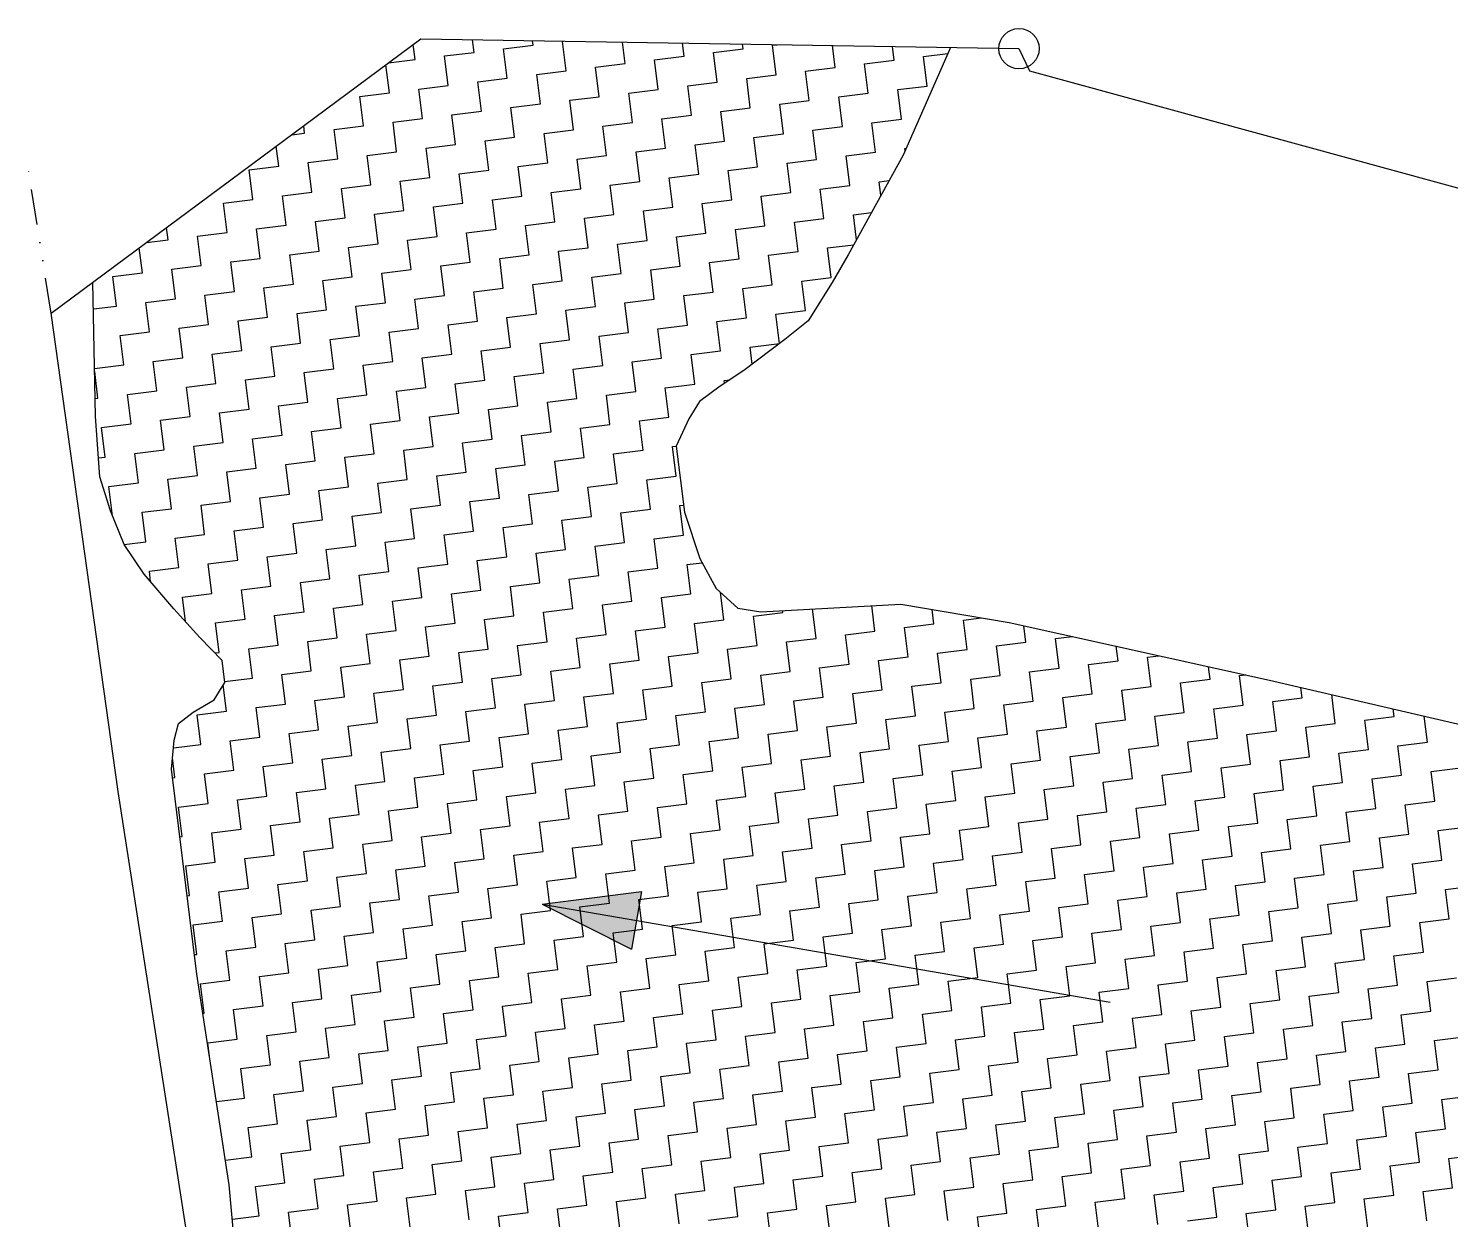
# Model space of a CAD drawing. Header units: metres. Extents: x 286056 to 292206, y 2024114 to 2027347.
# Drawn here: x 291023.5 to 291487.5, y 2026672 to 2027060.7 of the extents above; entities that cross this region are included whole.
import ezdxf

# ---------------------------------------------------------------- set-up
doc = ezdxf.new("R2010")
doc.units = ezdxf.units.M
doc.header["$LTSCALE"] = 0.3
doc.header["$MEASUREMENT"] = 0
doc.linetypes.add('DIVIDE', pattern=[1.25, 0.5, -0.25, 0, -0.25, 0, -0.25])
for name, color, linetype in [('POLY_HATCH', 12, 'Continuous'), ('V_BOUND_LINE', 7, 'Continuous'), ('V_DIVIDE_LINE', 7, 'DIVIDE')]:
    doc.layers.add(name, color=color, linetype=linetype)

# ---------------------------------------------------------------- blocks, each defined once
blk = doc.blocks.new('13')
h = blk.add_hatch(color=256)
h.paths.add_polyline_path([(659.79, 411.643), (660.147, 412.822), (655.936, 412.808)])
h.paths.add_polyline_path([(655.936, 412.808), (659.434, 410.464), (659.79, 411.643)])
for points in [[(655.936, 412.808), (660.147, 412.822)], [(655.936, 412.808), (679.157, 405.785)], [(655.936, 412.808), (659.434, 410.464)], [(660.147, 412.822), (659.434, 410.464)]]:
    blk.add_lwpolyline(points)
blk.add_circle((680.279, 446.086), 0.851)
at = {"layer": 'POLY_HATCH', "linetype": 'Continuous'}
for p, q in [((655, 448.75), (655, 449.386)), ((657.5, 448.75), (657.5, 449.282)), ((660, 448.75), (660, 448.931)), ((653.75, 447.5), (653.75, 448.679)), ((653.875, 448.75), (655, 448.75)), ((656.25, 448.75), (657.5, 448.75)), ((656.25, 447.5), (656.25, 448.75)), ((658.75, 448.75), (660, 448.75)), ((658.75, 447.5), (658.75, 448.75)), ((661.25, 448.75), (661.29, 448.75)), ((661.25, 447.5), (661.25, 448.75)), ((663.75, 447.5), (663.75, 448.405)), ((666.25, 447.5), (666.25, 448.054)), ((652.5, 447.5), (653.75, 447.5)), ((652.5, 446.25), (652.5, 447.5)), ((655, 447.5), (656.25, 447.5)), ((655, 446.25), (655, 447.5)), ((657.5, 447.5), (658.75, 447.5)), ((657.5, 446.25), (657.5, 447.5)), ((660, 447.5), (661.25, 447.5)), ((660, 446.25), (660, 447.5)), ((662.5, 447.5), (663.75, 447.5)), ((662.5, 446.25), (662.5, 447.5)), ((665, 447.5), (666.25, 447.5)), ((665, 446.25), (665, 447.5)), ((667.5, 447.5), (668.75, 447.5)), ((667.5, 446.25), (667.5, 447.5)), ((668.75, 447.5), (668.75, 447.703)), ((670, 447.5), (670.201, 447.5)), ((670, 446.25), (670, 447.5)), ((672.5, 446.25), (672.5, 447.177)), ((650, 446.25), (650, 446.558)), ((675, 446.25), (675, 446.827)), ((649.456, 446.25), (650, 446.25)), ((651.25, 446.25), (652.5, 446.25)), ((651.25, 445), (651.25, 446.25)), ((653.75, 446.25), (655, 446.25)), ((653.75, 445), (653.75, 446.25)), ((656.25, 446.25), (657.5, 446.25)), ((656.25, 445), (656.25, 446.25)), ((658.75, 446.25), (660, 446.25)), ((658.75, 445), (658.75, 446.25)), ((661.25, 446.25), (662.5, 446.25)), ((661.25, 445), (661.25, 446.25)), ((663.75, 446.25), (665, 446.25)), ((663.75, 445), (663.75, 446.25)), ((666.25, 446.25), (667.5, 446.25)), ((666.25, 445), (666.25, 446.25)), ((668.75, 446.25), (670, 446.25)), ((668.75, 445), (668.75, 446.25)), ((671.25, 446.25), (672.5, 446.25)), ((671.25, 445), (671.25, 446.25)), ((673.75, 446.25), (675, 446.25)), ((673.75, 445), (673.75, 446.25)), ((676.25, 446.25), (677.284, 446.25)), ((676.25, 445), (676.25, 446.25)), ((648.75, 445), (648.75, 445.85)), ((647.5, 445), (648.75, 445)), ((647.5, 443.75), (647.5, 445)), ((650, 445), (651.25, 445)), ((650, 443.75), (650, 445)), ((652.5, 445), (653.75, 445)), ((652.5, 443.75), (652.5, 445)), ((655, 445), (656.25, 445)), ((655, 443.75), (655, 445)), ((657.5, 445), (658.75, 445)), ((657.5, 443.75), (657.5, 445)), ((660, 445), (661.25, 445)), ((660, 443.75), (660, 445)), ((662.5, 445), (663.75, 445)), ((662.5, 443.75), (662.5, 445)), ((665, 445), (666.25, 445)), ((665, 443.75), (665, 445)), ((667.5, 445), (668.75, 445)), ((667.5, 443.75), (667.5, 445)), ((670, 445), (671.25, 445)), ((670, 443.75), (670, 445)), ((672.5, 445), (673.75, 445)), ((672.5, 443.75), (672.5, 445)), ((675, 445), (676.25, 445)), ((675, 443.75), (675, 445)), ((646.25, 443.75), (647.5, 443.75)), ((646.25, 442.5), (646.25, 443.75)), ((648.75, 443.75), (650, 443.75)), ((648.75, 442.5), (648.75, 443.75)), ((651.25, 443.75), (652.5, 443.75)), ((651.25, 442.5), (651.25, 443.75)), ((653.75, 443.75), (655, 443.75)), ((653.75, 442.5), (653.75, 443.75)), ((656.25, 443.75), (657.5, 443.75)), ((656.25, 442.5), (656.25, 443.75)), ((658.75, 443.75), (660, 443.75)), ((658.75, 442.5), (658.75, 443.75)), ((661.25, 443.75), (662.5, 443.75)), ((661.25, 442.5), (661.25, 443.75)), ((663.75, 443.75), (665, 443.75)), ((663.75, 442.5), (663.75, 443.75)), ((666.25, 443.75), (667.5, 443.75)), ((666.25, 442.5), (666.25, 443.75)), ((668.75, 443.75), (670, 443.75)), ((668.75, 442.5), (668.75, 443.75)), ((671.25, 443.75), (672.5, 443.75)), ((671.25, 442.5), (671.25, 443.75)), ((673.75, 443.75), (675, 443.75)), ((673.75, 442.5), (673.75, 443.75)), ((643.75, 442.5), (643.75, 443.022)), ((642.828, 442.5), (643.75, 442.5)), ((645, 442.5), (646.25, 442.5)), ((645, 441.25), (645, 442.5)), ((647.5, 442.5), (648.75, 442.5)), ((647.5, 441.25), (647.5, 442.5)), ((650, 442.5), (651.25, 442.5)), ((650, 441.25), (650, 442.5)), ((652.5, 442.5), (653.75, 442.5)), ((652.5, 441.25), (652.5, 442.5)), ((655, 442.5), (656.25, 442.5)), ((655, 441.25), (655, 442.5)), ((657.5, 442.5), (658.75, 442.5)), ((657.5, 441.25), (657.5, 442.5)), ((660, 442.5), (661.25, 442.5)), ((660, 441.25), (660, 442.5)), ((662.5, 442.5), (663.75, 442.5)), ((662.5, 441.25), (662.5, 442.5)), ((665, 442.5), (666.25, 442.5)), ((665, 441.25), (665, 442.5)), ((667.5, 442.5), (668.75, 442.5)), ((667.5, 441.25), (667.5, 442.5)), ((670, 442.5), (671.25, 442.5)), ((670, 441.25), (670, 442.5)), ((672.5, 442.5), (673.75, 442.5)), ((672.5, 441.25), (672.5, 442.5)), ((675, 442.5), (675.045, 442.5)), ((675, 442.425), (675, 442.5)), ((642.5, 441.25), (642.5, 442.314)), ((641.25, 441.25), (642.5, 441.25)), ((641.25, 440), (641.25, 441.25)), ((643.75, 441.25), (645, 441.25)), ((643.75, 440), (643.75, 441.25)), ((646.25, 441.25), (647.5, 441.25)), ((646.25, 440), (646.25, 441.25)), ((648.75, 441.25), (650, 441.25)), ((648.75, 440), (648.75, 441.25)), ((651.25, 441.25), (652.5, 441.25)), ((651.25, 440), (651.25, 441.25)), ((653.75, 441.25), (655, 441.25)), ((653.75, 440), (653.75, 441.25)), ((656.25, 441.25), (657.5, 441.25)), ((656.25, 440), (656.25, 441.25)), ((658.75, 441.25), (660, 441.25)), ((658.75, 440), (658.75, 441.25)), ((661.25, 441.25), (662.5, 441.25)), ((661.25, 440), (661.25, 441.25)), ((663.75, 441.25), (665, 441.25)), ((663.75, 440), (663.75, 441.25)), ((666.25, 441.25), (667.5, 441.25)), ((666.25, 440), (666.25, 441.25)), ((668.75, 441.25), (670, 441.25)), ((668.75, 440), (668.75, 441.25)), ((671.25, 441.25), (672.5, 441.25)), ((671.25, 440), (671.25, 441.25)), ((673.75, 441.25), (674.173, 441.25)), ((673.75, 440.666), (673.75, 441.25)), ((640.267, 440), (641.25, 440)), ((642.5, 440), (643.75, 440)), ((642.5, 438.75), (642.5, 440)), ((645, 440), (646.25, 440)), ((645, 438.75), (645, 440)), ((647.5, 440), (648.75, 440)), ((647.5, 438.75), (647.5, 440)), ((650, 440), (651.25, 440)), ((650, 438.75), (650, 440)), ((652.5, 440), (653.75, 440)), ((652.5, 438.75), (652.5, 440)), ((655, 440), (656.25, 440)), ((655, 438.75), (655, 440)), ((657.5, 440), (658.75, 440)), ((657.5, 438.75), (657.5, 440)), ((660, 440), (661.25, 440)), ((660, 438.75), (660, 440)), ((662.5, 440), (663.75, 440)), ((662.5, 438.75), (662.5, 440)), ((665, 440), (666.25, 440)), ((665, 438.75), (665, 440)), ((667.5, 440), (668.75, 440)), ((667.5, 438.75), (667.5, 440)), ((670, 440), (671.25, 440)), ((670, 438.75), (670, 440)), ((672.5, 440), (673.267, 440)), ((672.5, 438.941), (672.5, 440)), ((641.25, 438.75), (642.5, 438.75)), ((641.25, 437.5), (641.25, 438.75)), ((643.75, 438.75), (645, 438.75)), ((643.75, 437.5), (643.75, 438.75)), ((646.25, 438.75), (647.5, 438.75)), ((646.25, 437.5), (646.25, 438.75)), ((648.75, 438.75), (650, 438.75)), ((648.75, 437.5), (648.75, 438.75)), ((651.25, 438.75), (652.5, 438.75)), ((651.25, 437.5), (651.25, 438.75)), ((653.75, 438.75), (655, 438.75)), ((653.75, 437.5), (653.75, 438.75)), ((656.25, 438.75), (657.5, 438.75)), ((656.25, 437.5), (656.25, 438.75)), ((658.75, 438.75), (660, 438.75)), ((658.75, 437.5), (658.75, 438.75)), ((661.25, 438.75), (662.5, 438.75)), ((661.25, 437.5), (661.25, 438.75)), ((663.75, 438.75), (665, 438.75)), ((663.75, 437.5), (663.75, 438.75)), ((666.25, 438.75), (667.5, 438.75)), ((666.25, 437.5), (666.25, 438.75)), ((668.75, 438.75), (670, 438.75)), ((668.75, 437.5), (668.75, 438.75)), ((671.25, 438.75), (672.362, 438.75)), ((671.25, 437.5), (671.25, 438.75)), ((640, 436.25), (640, 437.381)), ((640.012, 437.5), (641.25, 437.5)), ((642.5, 437.5), (643.75, 437.5)), ((642.5, 436.25), (642.5, 437.5)), ((645, 437.5), (646.25, 437.5)), ((645, 436.25), (645, 437.5)), ((647.5, 437.5), (648.75, 437.5)), ((647.5, 436.25), (647.5, 437.5)), ((650, 437.5), (651.25, 437.5)), ((650, 436.25), (650, 437.5)), ((652.5, 437.5), (653.75, 437.5)), ((652.5, 436.25), (652.5, 437.5)), ((655, 437.5), (656.25, 437.5)), ((655, 436.25), (655, 437.5)), ((657.5, 437.5), (658.75, 437.5)), ((657.5, 436.25), (657.5, 437.5)), ((660, 437.5), (661.25, 437.5)), ((660, 436.25), (660, 437.5)), ((662.5, 437.5), (663.75, 437.5)), ((662.5, 436.25), (662.5, 437.5)), ((665, 437.5), (666.25, 437.5)), ((665, 436.25), (665, 437.5)), ((667.5, 437.5), (668.75, 437.5)), ((667.5, 436.25), (667.5, 437.5)), ((670, 437.5), (671.25, 437.5)), ((670, 436.25), (670, 437.5)), ((639.885, 436.25), (640, 436.25)), ((641.25, 436.25), (642.5, 436.25)), ((641.25, 435), (641.25, 436.25)), ((643.75, 436.25), (645, 436.25)), ((643.75, 435), (643.75, 436.25)), ((646.25, 436.25), (647.5, 436.25)), ((646.25, 435), (646.25, 436.25)), ((648.75, 436.25), (650, 436.25)), ((648.75, 435), (648.75, 436.25)), ((651.25, 436.25), (652.5, 436.25)), ((651.25, 435), (651.25, 436.25)), ((653.75, 436.25), (655, 436.25)), ((653.75, 435), (653.75, 436.25)), ((656.25, 436.25), (657.5, 436.25)), ((656.25, 435), (656.25, 436.25)), ((658.75, 436.25), (660, 436.25)), ((658.75, 435), (658.75, 436.25)), ((661.25, 436.25), (662.5, 436.25)), ((661.25, 435), (661.25, 436.25)), ((663.75, 436.25), (665, 436.25)), ((663.75, 435), (663.75, 436.25)), ((666.25, 436.25), (667.5, 436.25)), ((666.25, 435), (666.25, 436.25)), ((668.75, 436.25), (670, 436.25)), ((668.75, 435), (668.75, 436.25)), ((640, 435), (641.25, 435)), ((640, 433.75), (640, 435)), ((642.5, 435), (643.75, 435)), ((642.5, 433.75), (642.5, 435)), ((645, 435), (646.25, 435)), ((645, 433.75), (645, 435)), ((647.5, 435), (648.75, 435)), ((647.5, 433.75), (647.5, 435)), ((650, 435), (651.25, 435)), ((650, 433.75), (650, 435)), ((652.5, 435), (653.75, 435)), ((652.5, 433.75), (652.5, 435)), ((655, 435), (656.25, 435)), ((655, 433.75), (655, 435)), ((657.5, 435), (658.75, 435)), ((657.5, 433.75), (657.5, 435)), ((660, 435), (661.25, 435)), ((660, 433.75), (660, 435)), ((662.5, 435), (663.75, 435)), ((662.5, 433.75), (662.5, 435)), ((665, 435), (666.25, 435)), ((665, 433.75), (665, 435)), ((667.5, 435), (668.75, 435)), ((667.5, 434.286), (667.5, 435)), ((639.715, 433.75), (640, 433.75)), ((641.25, 433.75), (642.5, 433.75)), ((641.25, 432.5), (641.25, 433.75)), ((643.75, 433.75), (645, 433.75)), ((643.75, 432.5), (643.75, 433.75)), ((646.25, 433.75), (647.5, 433.75)), ((646.25, 432.5), (646.25, 433.75)), ((648.75, 433.75), (650, 433.75)), ((648.75, 432.5), (648.75, 433.75)), ((651.25, 433.75), (652.5, 433.75)), ((651.25, 432.5), (651.25, 433.75)), ((653.75, 433.75), (655, 433.75)), ((653.75, 432.5), (653.75, 433.75)), ((656.25, 433.75), (657.5, 433.75)), ((656.25, 432.5), (656.25, 433.75)), ((658.75, 433.75), (660, 433.75)), ((658.75, 432.5), (658.75, 433.75)), ((661.25, 433.75), (662.5, 433.75)), ((661.25, 432.5), (661.25, 433.75)), ((663.75, 433.75), (665, 433.75)), ((663.75, 432.5), (663.75, 433.75)), ((666.25, 433.75), (666.481, 433.75)), ((666.25, 433.634), (666.25, 433.75)), ((640, 432.5), (641.25, 432.5)), ((640, 431.257), (640, 432.5)), ((642.5, 432.5), (643.75, 432.5)), ((642.5, 431.25), (642.5, 432.5)), ((645, 432.5), (646.25, 432.5)), ((645, 431.25), (645, 432.5)), ((647.5, 432.5), (648.75, 432.5)), ((647.5, 431.25), (647.5, 432.5)), ((650, 432.5), (651.25, 432.5)), ((650, 431.25), (650, 432.5)), ((652.5, 432.5), (653.75, 432.5)), ((652.5, 431.25), (652.5, 432.5)), ((655, 432.5), (656.25, 432.5)), ((655, 431.25), (655, 432.5)), ((657.5, 432.5), (658.75, 432.5)), ((657.5, 431.25), (657.5, 432.5)), ((660, 432.5), (661.25, 432.5)), ((660, 431.25), (660, 432.5)), ((662.5, 432.5), (663.75, 432.5)), ((662.5, 431.25), (662.5, 432.5)), ((641.25, 431.25), (642.5, 431.25)), ((641.25, 430), (641.25, 431.25)), ((643.75, 431.25), (645, 431.25)), ((643.75, 430), (643.75, 431.25)), ((646.25, 431.25), (647.5, 431.25)), ((646.25, 430), (646.25, 431.25)), ((648.75, 431.25), (650, 431.25)), ((648.75, 430), (648.75, 431.25)), ((651.25, 431.25), (652.5, 431.25)), ((651.25, 430), (651.25, 431.25)), ((653.75, 431.25), (655, 431.25)), ((653.75, 430), (653.75, 431.25)), ((656.25, 431.25), (657.5, 431.25)), ((656.25, 430), (656.25, 431.25)), ((658.75, 431.25), (660, 431.25)), ((658.75, 430), (658.75, 431.25)), ((661.25, 431.25), (662.5, 431.25)), ((661.25, 430), (661.25, 431.25)), ((663.75, 431.25), (663.905, 431.25)), ((663.75, 430), (663.75, 431.25)), ((640.343, 430), (641.25, 430)), ((642.5, 430), (643.75, 430)), ((642.5, 428.75), (642.5, 430)), ((645, 430), (646.25, 430)), ((645, 428.75), (645, 430)), ((647.5, 430), (648.75, 430)), ((647.5, 428.75), (647.5, 430)), ((650, 430), (651.25, 430)), ((650, 428.75), (650, 430)), ((652.5, 430), (653.75, 430)), ((652.5, 428.75), (652.5, 430)), ((655, 430), (656.25, 430)), ((655, 428.75), (655, 430)), ((657.5, 430), (658.75, 430)), ((657.5, 428.75), (657.5, 430)), ((660, 430), (661.25, 430)), ((660, 428.75), (660, 430)), ((662.5, 430), (663.75, 430)), ((662.5, 428.75), (662.5, 430)), ((641.25, 428.75), (642.5, 428.75)), ((641.25, 428.307), (641.25, 428.75)), ((643.75, 428.75), (645, 428.75)), ((643.75, 427.5), (643.75, 428.75)), ((646.25, 428.75), (647.5, 428.75)), ((646.25, 427.5), (646.25, 428.75)), ((648.75, 428.75), (650, 428.75)), ((648.75, 427.5), (648.75, 428.75)), ((651.25, 428.75), (652.5, 428.75)), ((651.25, 427.5), (651.25, 428.75)), ((653.75, 428.75), (655, 428.75)), ((653.75, 427.5), (653.75, 428.75)), ((656.25, 428.75), (657.5, 428.75)), ((656.25, 427.5), (656.25, 428.75)), ((658.75, 428.75), (660, 428.75)), ((658.75, 427.5), (658.75, 428.75)), ((661.25, 428.75), (662.5, 428.75)), ((661.25, 427.5), (661.25, 428.75)), ((663.75, 428.75), (663.905, 428.75)), ((663.75, 427.5), (663.75, 428.75)), ((642.5, 427.5), (643.75, 427.5)), ((642.5, 426.462), (642.5, 427.5)), ((645, 427.5), (646.25, 427.5)), ((645, 426.25), (645, 427.5)), ((647.5, 427.5), (648.75, 427.5)), ((647.5, 426.25), (647.5, 427.5)), ((650, 427.5), (651.25, 427.5)), ((650, 426.25), (650, 427.5)), ((652.5, 427.5), (653.75, 427.5)), ((652.5, 426.25), (652.5, 427.5)), ((655, 427.5), (656.25, 427.5)), ((655, 426.25), (655, 427.5)), ((657.5, 427.5), (658.75, 427.5)), ((657.5, 426.25), (657.5, 427.5)), ((660, 427.5), (661.25, 427.5)), ((660, 426.25), (660, 427.5)), ((662.5, 427.5), (663.75, 427.5)), ((662.5, 426.25), (662.5, 427.5)), ((643.75, 426.25), (645, 426.25)), ((643.75, 425), (643.75, 426.25)), ((646.25, 426.25), (647.5, 426.25)), ((646.25, 425), (646.25, 426.25)), ((648.75, 426.25), (650, 426.25)), ((648.75, 425), (648.75, 426.25)), ((651.25, 426.25), (652.5, 426.25)), ((651.25, 425), (651.25, 426.25)), ((653.75, 426.25), (655, 426.25)), ((653.75, 425), (653.75, 426.25)), ((656.25, 426.25), (657.5, 426.25)), ((656.25, 425), (656.25, 426.25)), ((658.75, 426.25), (660, 426.25)), ((658.75, 425), (658.75, 426.25)), ((661.25, 426.25), (662.5, 426.25)), ((661.25, 425), (661.25, 426.25)), ((663.75, 426.25), (664.382, 426.25)), ((663.75, 425), (663.75, 426.25)), ((643.56, 425), (643.75, 425)), ((645, 425), (646.25, 425)), ((645, 423.75), (645, 425)), ((647.5, 425), (648.75, 425)), ((647.5, 423.75), (647.5, 425)), ((650, 425), (651.25, 425)), ((650, 423.75), (650, 425)), ((652.5, 425), (653.75, 425)), ((652.5, 423.75), (652.5, 425)), ((655, 425), (656.25, 425)), ((655, 423.75), (655, 425)), ((657.5, 425), (658.75, 425)), ((657.5, 423.75), (657.5, 425)), ((660, 425), (661.25, 425)), ((660, 423.75), (660, 425)), ((662.5, 425), (663.75, 425)), ((662.5, 423.75), (662.5, 425)), ((665, 423.75), (665, 424.917)), ((667.5, 423.75), (667.5, 423.834)), ((643.75, 422.5), (643.75, 423.619)), ((643.824, 423.75), (645, 423.75)), ((646.25, 423.75), (647.5, 423.75)), ((646.25, 422.5), (646.25, 423.75)), ((648.75, 423.75), (650, 423.75)), ((648.75, 422.5), (648.75, 423.75)), ((651.25, 423.75), (652.5, 423.75)), ((651.25, 422.5), (651.25, 423.75)), ((653.75, 423.75), (655, 423.75)), ((653.75, 422.5), (653.75, 423.75)), ((656.25, 423.75), (657.5, 423.75)), ((656.25, 422.5), (656.25, 423.75)), ((658.75, 423.75), (660, 423.75)), ((658.75, 422.5), (658.75, 423.75)), ((661.25, 423.75), (662.5, 423.75)), ((661.25, 422.5), (661.25, 423.75)), ((663.75, 423.75), (665, 423.75)), ((663.75, 422.5), (663.75, 423.75)), ((666.25, 423.75), (667.5, 423.75)), ((666.25, 422.5), (666.25, 423.75)), ((668.75, 422.5), (668.75, 423.749)), ((671.25, 422.5), (671.25, 423.579)), ((673.75, 422.5), (673.75, 423.109)), ((642.5, 422.5), (643.75, 422.5)), ((642.5, 421.25), (642.5, 422.5)), ((645, 422.5), (646.25, 422.5)), ((645, 421.25), (645, 422.5)), ((647.5, 422.5), (648.75, 422.5)), ((647.5, 421.25), (647.5, 422.5)), ((650, 422.5), (651.25, 422.5)), ((650, 421.25), (650, 422.5)), ((652.5, 422.5), (653.75, 422.5)), ((652.5, 421.25), (652.5, 422.5)), ((655, 422.5), (656.25, 422.5)), ((655, 421.25), (655, 422.5)), ((657.5, 422.5), (658.75, 422.5)), ((657.5, 421.25), (657.5, 422.5)), ((660, 422.5), (661.25, 422.5)), ((660, 421.25), (660, 422.5)), ((662.5, 422.5), (663.75, 422.5)), ((662.5, 421.25), (662.5, 422.5)), ((665, 422.5), (666.25, 422.5)), ((665, 421.25), (665, 422.5)), ((667.5, 422.5), (668.75, 422.5)), ((667.5, 421.25), (667.5, 422.5)), ((670, 422.5), (671.25, 422.5)), ((670, 421.25), (670, 422.5)), ((672.5, 422.5), (673.75, 422.5)), ((672.5, 421.25), (672.5, 422.5)), ((675, 422.5), (675.761, 422.5)), ((675, 421.25), (675, 422.5)), ((677.5, 421.25), (677.5, 421.942)), ((641.25, 420), (641.25, 420.834)), ((641.343, 421.25), (642.5, 421.25)), ((643.75, 421.25), (645, 421.25)), ((643.75, 420), (643.75, 421.25)), ((646.25, 421.25), (647.5, 421.25)), ((646.25, 420), (646.25, 421.25)), ((648.75, 421.25), (650, 421.25)), ((648.75, 420), (648.75, 421.25)), ((651.25, 421.25), (652.5, 421.25)), ((651.25, 420), (651.25, 421.25)), ((653.75, 421.25), (655, 421.25)), ((653.75, 420), (653.75, 421.25)), ((656.25, 421.25), (657.5, 421.25)), ((656.25, 420), (656.25, 421.25)), ((658.75, 421.25), (660, 421.25)), ((658.75, 420), (658.75, 421.25)), ((661.25, 421.25), (662.5, 421.25)), ((661.25, 420), (661.25, 421.25)), ((663.75, 421.25), (665, 421.25)), ((663.75, 420), (663.75, 421.25)), ((666.25, 421.25), (667.5, 421.25)), ((666.25, 420), (666.25, 421.25)), ((668.75, 421.25), (670, 421.25)), ((668.75, 420), (668.75, 421.25)), ((671.25, 421.25), (672.5, 421.25)), ((671.25, 420), (671.25, 421.25)), ((673.75, 421.25), (675, 421.25)), ((673.75, 420), (673.75, 421.25)), ((676.25, 421.25), (677.5, 421.25)), ((676.25, 420), (676.25, 421.25)), ((678.75, 421.25), (679.453, 421.25)), ((678.75, 420), (678.75, 421.25)), ((681.25, 420), (681.25, 420.614)), ((641.146, 420), (641.25, 420)), ((642.5, 420), (643.75, 420)), ((642.5, 418.75), (642.5, 420)), ((645, 420), (646.25, 420)), ((645, 418.75), (645, 420)), ((647.5, 420), (648.75, 420)), ((647.5, 418.75), (647.5, 420)), ((650, 420), (651.25, 420)), ((650, 418.75), (650, 420)), ((652.5, 420), (653.75, 420)), ((652.5, 418.75), (652.5, 420)), ((655, 420), (656.25, 420)), ((655, 418.75), (655, 420)), ((657.5, 420), (658.75, 420)), ((657.5, 418.75), (657.5, 420)), ((660, 420), (661.25, 420)), ((660, 418.75), (660, 420)), ((662.5, 420), (663.75, 420)), ((662.5, 418.75), (662.5, 420)), ((665, 420), (666.25, 420)), ((665, 418.75), (665, 420)), ((667.5, 420), (668.75, 420)), ((667.5, 418.75), (667.5, 420)), ((670, 420), (671.25, 420)), ((670, 418.75), (670, 420)), ((672.5, 420), (673.75, 420)), ((672.5, 418.75), (672.5, 420)), ((675, 420), (676.25, 420)), ((675, 418.75), (675, 420)), ((677.5, 420), (678.75, 420)), ((677.5, 418.75), (677.5, 420)), ((680, 420), (681.25, 420)), ((680, 418.75), (680, 420)), ((682.5, 420), (682.982, 420)), ((682.5, 418.75), (682.5, 420)), ((685, 418.75), (685, 419.285)), ((641.25, 418.75), (642.5, 418.75)), ((641.25, 417.5), (641.25, 418.75)), ((643.75, 418.75), (645, 418.75)), ((643.75, 417.5), (643.75, 418.75)), ((646.25, 418.75), (647.5, 418.75)), ((646.25, 417.5), (646.25, 418.75)), ((648.75, 418.75), (650, 418.75)), ((648.75, 417.5), (648.75, 418.75)), ((651.25, 418.75), (652.5, 418.75)), ((651.25, 417.5), (651.25, 418.75)), ((653.75, 418.75), (655, 418.75)), ((653.75, 417.5), (653.75, 418.75)), ((656.25, 418.75), (657.5, 418.75)), ((656.25, 417.5), (656.25, 418.75)), ((658.75, 418.75), (660, 418.75)), ((658.75, 417.5), (658.75, 418.75)), ((661.25, 418.75), (662.5, 418.75)), ((661.25, 417.5), (661.25, 418.75)), ((663.75, 418.75), (665, 418.75)), ((663.75, 417.5), (663.75, 418.75)), ((666.25, 418.75), (667.5, 418.75)), ((666.25, 417.5), (666.25, 418.75)), ((668.75, 418.75), (670, 418.75)), ((668.75, 417.5), (668.75, 418.75)), ((671.25, 418.75), (672.5, 418.75)), ((671.25, 417.5), (671.25, 418.75)), ((673.75, 418.75), (675, 418.75)), ((673.75, 417.5), (673.75, 418.75)), ((676.25, 418.75), (677.5, 418.75)), ((676.25, 417.5), (676.25, 418.75)), ((678.75, 418.75), (680, 418.75)), ((678.75, 417.5), (678.75, 418.75)), ((681.25, 418.75), (682.5, 418.75)), ((681.25, 417.5), (681.25, 418.75)), ((683.75, 418.75), (685, 418.75)), ((683.75, 417.5), (683.75, 418.75)), ((686.25, 418.75), (686.511, 418.75)), ((686.25, 417.5), (686.25, 418.75)), ((688.75, 417.5), (688.75, 417.941)), ((641.146, 417.5), (641.25, 417.5)), ((642.5, 417.5), (643.75, 417.5)), ((642.5, 416.25), (642.5, 417.5)), ((645, 417.5), (646.25, 417.5)), ((645, 416.25), (645, 417.5)), ((647.5, 417.5), (648.75, 417.5)), ((647.5, 416.25), (647.5, 417.5)), ((650, 417.5), (651.25, 417.5)), ((650, 416.25), (650, 417.5)), ((652.5, 417.5), (653.75, 417.5)), ((652.5, 416.25), (652.5, 417.5)), ((655, 417.5), (656.25, 417.5)), ((655, 416.25), (655, 417.5)), ((657.5, 417.5), (658.75, 417.5)), ((657.5, 416.25), (657.5, 417.5)), ((660, 417.5), (661.25, 417.5)), ((660, 416.25), (660, 417.5)), ((662.5, 417.5), (663.75, 417.5)), ((662.5, 416.25), (662.5, 417.5)), ((665, 417.5), (666.25, 417.5)), ((665, 416.25), (665, 417.5)), ((667.5, 417.5), (668.75, 417.5)), ((667.5, 416.25), (667.5, 417.5)), ((670, 417.5), (671.25, 417.5)), ((670, 416.25), (670, 417.5)), ((672.5, 417.5), (673.75, 417.5)), ((672.5, 416.25), (672.5, 417.5)), ((675, 417.5), (676.25, 417.5)), ((675, 416.25), (675, 417.5)), ((677.5, 417.5), (678.75, 417.5)), ((677.5, 416.25), (677.5, 417.5)), ((680, 417.5), (681.25, 417.5)), ((680, 416.25), (680, 417.5)), ((682.5, 417.5), (683.75, 417.5)), ((682.5, 416.25), (682.5, 417.5)), ((685, 417.5), (686.25, 417.5)), ((685, 416.25), (685, 417.5)), ((687.5, 417.5), (688.75, 417.5)), ((687.5, 416.25), (687.5, 417.5)), ((690, 416.25), (690, 417.483)), ((641.25, 416.25), (642.5, 416.25)), ((641.25, 415), (641.25, 416.25)), ((643.75, 416.25), (645, 416.25)), ((643.75, 415), (643.75, 416.25)), ((646.25, 416.25), (647.5, 416.25)), ((646.25, 415), (646.25, 416.25)), ((648.75, 416.25), (650, 416.25)), ((648.75, 415), (648.75, 416.25)), ((651.25, 416.25), (652.5, 416.25)), ((651.25, 415), (651.25, 416.25)), ((653.75, 416.25), (655, 416.25)), ((653.75, 415), (653.75, 416.25)), ((656.25, 416.25), (657.5, 416.25)), ((656.25, 415), (656.25, 416.25)), ((658.75, 416.25), (660, 416.25)), ((658.75, 415), (658.75, 416.25)), ((661.25, 416.25), (662.5, 416.25)), ((661.25, 415), (661.25, 416.25)), ((663.75, 416.25), (665, 416.25)), ((663.75, 415), (663.75, 416.25)), ((666.25, 416.25), (667.5, 416.25)), ((666.25, 415), (666.25, 416.25)), ((668.75, 416.25), (670, 416.25)), ((668.75, 415), (668.75, 416.25)), ((671.25, 416.25), (672.5, 416.25)), ((671.25, 415), (671.25, 416.25)), ((673.75, 416.25), (675, 416.25)), ((673.75, 415), (673.75, 416.25)), ((676.25, 416.25), (677.5, 416.25)), ((676.25, 415), (676.25, 416.25)), ((678.75, 416.25), (680, 416.25)), ((678.75, 415), (678.75, 416.25)), ((681.25, 416.25), (682.5, 416.25)), ((681.25, 415), (681.25, 416.25)), ((683.75, 416.25), (685, 416.25)), ((683.75, 415), (683.75, 416.25)), ((686.25, 416.25), (687.5, 416.25)), ((686.25, 415), (686.25, 416.25)), ((688.75, 416.25), (690, 416.25)), ((688.75, 415), (688.75, 416.25)), ((691.25, 416.25), (692.5, 416.25)), ((691.25, 415), (691.25, 416.25)), ((692.5, 416.25), (692.5, 416.567)), ((693.75, 415), (693.75, 416.109)), ((641.146, 415), (641.25, 415)), ((642.5, 415), (643.75, 415)), ((642.5, 413.75), (642.5, 415)), ((645, 415), (646.25, 415)), ((645, 413.75), (645, 415)), ((647.5, 415), (648.75, 415)), ((647.5, 413.75), (647.5, 415)), ((650, 415), (651.25, 415)), ((650, 413.75), (650, 415)), ((652.5, 415), (653.75, 415)), ((652.5, 413.75), (652.5, 415)), ((655, 415), (656.25, 415)), ((655, 413.75), (655, 415)), ((657.5, 415), (658.75, 415)), ((657.5, 413.75), (657.5, 415)), ((660, 415), (661.25, 415)), ((660, 413.75), (660, 415)), ((662.5, 415), (663.75, 415)), ((662.5, 413.75), (662.5, 415)), ((665, 415), (666.25, 415)), ((665, 413.75), (665, 415)), ((667.5, 415), (668.75, 415)), ((667.5, 413.75), (667.5, 415)), ((670, 415), (671.25, 415)), ((670, 413.75), (670, 415)), ((672.5, 415), (673.75, 415)), ((672.5, 413.75), (672.5, 415)), ((675, 415), (676.25, 415)), ((675, 413.75), (675, 415)), ((677.5, 415), (678.75, 415)), ((677.5, 413.75), (677.5, 415)), ((680, 415), (681.25, 415)), ((680, 413.75), (680, 415)), ((682.5, 415), (683.75, 415)), ((682.5, 413.75), (682.5, 415)), ((685, 415), (686.25, 415)), ((685, 413.75), (685, 415)), ((687.5, 415), (688.75, 415)), ((687.5, 413.75), (687.5, 415)), ((690, 415), (691.25, 415)), ((690, 413.75), (690, 415)), ((692.5, 415), (693.75, 415)), ((692.5, 413.75), (692.5, 415)), ((641.25, 413.75), (642.5, 413.75)), ((641.25, 412.5), (641.25, 413.75)), ((643.75, 413.75), (645, 413.75)), ((643.75, 412.5), (643.75, 413.75)), ((646.25, 413.75), (647.5, 413.75)), ((646.25, 412.5), (646.25, 413.75)), ((648.75, 413.75), (650, 413.75)), ((648.75, 412.5), (648.75, 413.75)), ((651.25, 413.75), (652.5, 413.75)), ((651.25, 412.5), (651.25, 413.75)), ((653.75, 413.75), (655, 413.75)), ((653.75, 412.5), (653.75, 413.75)), ((656.25, 413.75), (657.5, 413.75)), ((656.25, 412.5), (656.25, 413.75)), ((658.75, 413.75), (660, 413.75)), ((658.75, 412.5), (658.75, 413.75)), ((661.25, 413.75), (662.5, 413.75)), ((661.25, 412.5), (661.25, 413.75)), ((663.75, 413.75), (665, 413.75)), ((663.75, 412.5), (663.75, 413.75)), ((666.25, 413.75), (667.5, 413.75)), ((666.25, 412.5), (666.25, 413.75)), ((668.75, 413.75), (670, 413.75)), ((668.75, 412.5), (668.75, 413.75)), ((671.25, 413.75), (672.5, 413.75)), ((671.25, 412.5), (671.25, 413.75)), ((673.75, 413.75), (675, 413.75)), ((673.75, 412.5), (673.75, 413.75)), ((676.25, 413.75), (677.5, 413.75)), ((676.25, 412.5), (676.25, 413.75)), ((678.75, 413.75), (680, 413.75)), ((678.75, 412.5), (678.75, 413.75)), ((681.25, 413.75), (682.5, 413.75)), ((681.25, 412.5), (681.25, 413.75)), ((683.75, 413.75), (685, 413.75)), ((683.75, 412.5), (683.75, 413.75)), ((686.25, 413.75), (687.5, 413.75)), ((686.25, 412.5), (686.25, 413.75)), ((688.75, 413.75), (690, 413.75)), ((688.75, 412.5), (688.75, 413.75)), ((691.25, 413.75), (692.5, 413.75)), ((691.25, 412.5), (691.25, 413.75)), ((693.75, 413.75), (695, 413.75)), ((693.75, 412.5), (693.75, 413.75)), ((641.146, 412.5), (641.25, 412.5)), ((642.5, 412.5), (643.75, 412.5)), ((642.5, 411.25), (642.5, 412.5)), ((645, 412.5), (646.25, 412.5)), ((645, 411.25), (645, 412.5)), ((647.5, 412.5), (648.75, 412.5)), ((647.5, 411.25), (647.5, 412.5)), ((650, 412.5), (651.25, 412.5)), ((650, 411.25), (650, 412.5)), ((652.5, 412.5), (653.75, 412.5)), ((652.5, 411.25), (652.5, 412.5)), ((655, 412.5), (656.25, 412.5)), ((655, 411.25), (655, 412.5)), ((657.5, 412.5), (658.75, 412.5)), ((657.5, 411.25), (657.5, 412.5)), ((660, 412.5), (661.25, 412.5)), ((660, 411.25), (660, 412.5)), ((662.5, 412.5), (663.75, 412.5)), ((662.5, 411.25), (662.5, 412.5)), ((665, 412.5), (666.25, 412.5)), ((665, 411.25), (665, 412.5)), ((667.5, 412.5), (668.75, 412.5)), ((667.5, 411.25), (667.5, 412.5)), ((670, 412.5), (671.25, 412.5)), ((670, 411.25), (670, 412.5)), ((672.5, 412.5), (673.75, 412.5)), ((672.5, 411.25), (672.5, 412.5)), ((675, 412.5), (676.25, 412.5)), ((675, 411.25), (675, 412.5)), ((677.5, 412.5), (678.75, 412.5)), ((677.5, 411.25), (677.5, 412.5)), ((680, 412.5), (681.25, 412.5)), ((680, 411.25), (680, 412.5)), ((682.5, 412.5), (683.75, 412.5)), ((682.5, 411.25), (682.5, 412.5)), ((685, 412.5), (686.25, 412.5)), ((685, 411.25), (685, 412.5)), ((687.5, 412.5), (688.75, 412.5)), ((687.5, 411.25), (687.5, 412.5)), ((690, 412.5), (691.25, 412.5)), ((690, 411.25), (690, 412.5)), ((692.5, 412.5), (693.75, 412.5)), ((692.5, 411.25), (692.5, 412.5)), ((641.25, 411.25), (642.5, 411.25)), ((641.25, 410), (641.25, 411.25)), ((643.75, 411.25), (645, 411.25)), ((643.75, 410), (643.75, 411.25)), ((646.25, 411.25), (647.5, 411.25)), ((646.25, 410), (646.25, 411.25)), ((648.75, 411.25), (650, 411.25)), ((648.75, 410), (648.75, 411.25)), ((651.25, 411.25), (652.5, 411.25)), ((651.25, 410), (651.25, 411.25)), ((653.75, 411.25), (655, 411.25)), ((653.75, 410), (653.75, 411.25)), ((656.25, 411.25), (657.5, 411.25)), ((656.25, 410), (656.25, 411.25)), ((658.75, 411.25), (660, 411.25)), ((658.75, 410), (658.75, 411.25)), ((661.25, 411.25), (662.5, 411.25)), ((661.25, 410), (661.25, 411.25)), ((663.75, 411.25), (665, 411.25)), ((663.75, 410), (663.75, 411.25)), ((666.25, 411.25), (667.5, 411.25)), ((666.25, 410), (666.25, 411.25)), ((668.75, 411.25), (670, 411.25)), ((668.75, 410), (668.75, 411.25)), ((671.25, 411.25), (672.5, 411.25)), ((671.25, 410), (671.25, 411.25)), ((673.75, 411.25), (675, 411.25)), ((673.75, 410), (673.75, 411.25)), ((676.25, 411.25), (677.5, 411.25)), ((676.25, 410), (676.25, 411.25)), ((678.75, 411.25), (680, 411.25)), ((678.75, 410), (678.75, 411.25)), ((681.25, 411.25), (682.5, 411.25)), ((681.25, 410), (681.25, 411.25)), ((683.75, 411.25), (685, 411.25)), ((683.75, 410), (683.75, 411.25)), ((686.25, 411.25), (687.5, 411.25)), ((686.25, 410), (686.25, 411.25)), ((688.75, 411.25), (690, 411.25)), ((688.75, 410), (688.75, 411.25)), ((691.25, 411.25), (692.5, 411.25)), ((691.25, 410), (691.25, 411.25)), ((693.75, 411.25), (695, 411.25)), ((693.75, 410), (693.75, 411.25)), ((641.196, 410), (641.25, 410)), ((642.5, 410), (643.75, 410)), ((642.5, 408.75), (642.5, 410)), ((645, 410), (646.25, 410)), ((645, 408.75), (645, 410)), ((647.5, 410), (648.75, 410)), ((647.5, 408.75), (647.5, 410)), ((650, 410), (651.25, 410)), ((650, 408.75), (650, 410)), ((652.5, 410), (653.75, 410)), ((652.5, 408.75), (652.5, 410)), ((655, 410), (656.25, 410)), ((655, 408.75), (655, 410)), ((657.5, 410), (658.75, 410)), ((657.5, 408.75), (657.5, 410)), ((660, 410), (661.25, 410)), ((660, 408.75), (660, 410)), ((662.5, 410), (663.75, 410)), ((662.5, 408.75), (662.5, 410)), ((665, 410), (666.25, 410)), ((665, 408.75), (665, 410)), ((667.5, 410), (668.75, 410)), ((667.5, 408.75), (667.5, 410)), ((670, 410), (671.25, 410)), ((670, 408.75), (670, 410)), ((672.5, 410), (673.75, 410)), ((672.5, 408.75), (672.5, 410)), ((675, 410), (676.25, 410)), ((675, 408.75), (675, 410)), ((677.5, 410), (678.75, 410)), ((677.5, 408.75), (677.5, 410)), ((680, 410), (681.25, 410)), ((680, 408.75), (680, 410)), ((682.5, 410), (683.75, 410)), ((682.5, 408.75), (682.5, 410)), ((685, 410), (686.25, 410)), ((685, 408.75), (685, 410)), ((687.5, 410), (688.75, 410)), ((687.5, 408.75), (687.5, 410)), ((690, 410), (691.25, 410)), ((690, 408.75), (690, 410)), ((692.5, 410), (693.75, 410)), ((692.5, 408.75), (692.5, 410)), ((641.25, 408.75), (642.5, 408.75)), ((641.25, 408.181), (641.25, 408.75)), ((643.75, 408.75), (645, 408.75)), ((643.75, 407.5), (643.75, 408.75)), ((646.25, 408.75), (647.5, 408.75)), ((646.25, 407.5), (646.25, 408.75)), ((648.75, 408.75), (650, 408.75)), ((648.75, 407.5), (648.75, 408.75)), ((651.25, 408.75), (652.5, 408.75)), ((651.25, 407.5), (651.25, 408.75)), ((653.75, 408.75), (655, 408.75)), ((653.75, 407.5), (653.75, 408.75)), ((656.25, 408.75), (657.5, 408.75)), ((656.25, 407.5), (656.25, 408.75)), ((658.75, 408.75), (660, 408.75)), ((658.75, 407.5), (658.75, 408.75)), ((661.25, 408.75), (662.5, 408.75)), ((661.25, 407.5), (661.25, 408.75)), ((663.75, 408.75), (665, 408.75)), ((663.75, 407.5), (663.75, 408.75)), ((666.25, 408.75), (667.5, 408.75)), ((666.25, 407.5), (666.25, 408.75)), ((668.75, 408.75), (670, 408.75)), ((668.75, 407.5), (668.75, 408.75)), ((671.25, 408.75), (672.5, 408.75)), ((671.25, 407.5), (671.25, 408.75)), ((673.75, 408.75), (675, 408.75)), ((673.75, 407.5), (673.75, 408.75)), ((676.25, 408.75), (677.5, 408.75)), ((676.25, 407.5), (676.25, 408.75)), ((678.75, 408.75), (680, 408.75)), ((678.75, 407.5), (678.75, 408.75)), ((681.25, 408.75), (682.5, 408.75)), ((681.25, 407.5), (681.25, 408.75)), ((683.75, 408.75), (685, 408.75)), ((683.75, 407.5), (683.75, 408.75)), ((686.25, 408.75), (687.5, 408.75)), ((686.25, 407.5), (686.25, 408.75)), ((688.75, 408.75), (690, 408.75)), ((688.75, 407.5), (688.75, 408.75)), ((691.25, 408.75), (692.5, 408.75)), ((691.25, 407.5), (691.25, 408.75)), ((693.75, 408.75), (695, 408.75)), ((693.75, 407.5), (693.75, 408.75)), ((642.5, 407.5), (643.75, 407.5)), ((642.5, 406.25), (642.5, 407.5)), ((645, 407.5), (646.25, 407.5)), ((645, 406.25), (645, 407.5)), ((647.5, 407.5), (648.75, 407.5)), ((647.5, 406.25), (647.5, 407.5)), ((650, 407.5), (651.25, 407.5)), ((650, 406.25), (650, 407.5)), ((652.5, 407.5), (653.75, 407.5)), ((652.5, 406.25), (652.5, 407.5)), ((655, 407.5), (656.25, 407.5)), ((655, 406.25), (655, 407.5)), ((657.5, 407.5), (658.75, 407.5)), ((657.5, 406.25), (657.5, 407.5)), ((660, 407.5), (661.25, 407.5)), ((660, 406.25), (660, 407.5)), ((662.5, 407.5), (663.75, 407.5)), ((662.5, 406.25), (662.5, 407.5)), ((665, 407.5), (666.25, 407.5)), ((665, 406.25), (665, 407.5)), ((667.5, 407.5), (668.75, 407.5)), ((667.5, 406.25), (667.5, 407.5)), ((670, 407.5), (671.25, 407.5)), ((670, 406.25), (670, 407.5)), ((672.5, 407.5), (673.75, 407.5)), ((672.5, 406.25), (672.5, 407.5)), ((675, 407.5), (676.25, 407.5)), ((675, 406.25), (675, 407.5)), ((677.5, 407.5), (678.75, 407.5)), ((677.5, 406.25), (677.5, 407.5)), ((680, 407.5), (681.25, 407.5)), ((680, 406.25), (680, 407.5)), ((682.5, 407.5), (683.75, 407.5)), ((682.5, 406.25), (682.5, 407.5)), ((685, 407.5), (686.25, 407.5)), ((685, 406.25), (685, 407.5)), ((687.5, 407.5), (688.75, 407.5)), ((687.5, 406.25), (687.5, 407.5)), ((690, 407.5), (691.25, 407.5)), ((690, 406.25), (690, 407.5)), ((692.5, 407.5), (693.75, 407.5)), ((692.5, 406.25), (692.5, 407.5)), ((641.308, 406.25), (642.5, 406.25)), ((643.75, 406.25), (645, 406.25)), ((643.75, 405), (643.75, 406.25)), ((646.25, 406.25), (647.5, 406.25)), ((646.25, 405), (646.25, 406.25)), ((648.75, 406.25), (650, 406.25)), ((648.75, 405), (648.75, 406.25)), ((651.25, 406.25), (652.5, 406.25)), ((651.25, 405), (651.25, 406.25)), ((653.75, 406.25), (655, 406.25)), ((653.75, 405), (653.75, 406.25)), ((656.25, 406.25), (657.5, 406.25)), ((656.25, 405), (656.25, 406.25)), ((658.75, 406.25), (660, 406.25)), ((658.75, 405), (658.75, 406.25)), ((661.25, 406.25), (662.5, 406.25)), ((661.25, 405), (661.25, 406.25)), ((663.75, 406.25), (665, 406.25)), ((663.75, 405), (663.75, 406.25)), ((666.25, 406.25), (667.5, 406.25)), ((666.25, 405), (666.25, 406.25)), ((668.75, 406.25), (670, 406.25)), ((668.75, 405), (668.75, 406.25)), ((671.25, 406.25), (672.5, 406.25)), ((671.25, 405), (671.25, 406.25)), ((673.75, 406.25), (675, 406.25)), ((673.75, 405), (673.75, 406.25)), ((676.25, 406.25), (677.5, 406.25)), ((676.25, 405), (676.25, 406.25)), ((678.75, 406.25), (680, 406.25)), ((678.75, 405), (678.75, 406.25)), ((681.25, 406.25), (682.5, 406.25)), ((681.25, 405), (681.25, 406.25)), ((683.75, 406.25), (685, 406.25)), ((683.75, 405), (683.75, 406.25)), ((686.25, 406.25), (687.5, 406.25)), ((686.25, 405), (686.25, 406.25)), ((688.75, 406.25), (690, 406.25)), ((688.75, 405), (688.75, 406.25)), ((691.25, 406.25), (692.5, 406.25)), ((691.25, 405), (691.25, 406.25)), ((642.5, 405), (643.75, 405)), ((642.5, 403.75), (642.5, 405)), ((645, 405), (646.25, 405)), ((645, 403.75), (645, 405)), ((647.5, 405), (648.75, 405)), ((647.5, 403.75), (647.5, 405)), ((650, 405), (651.25, 405)), ((650, 403.75), (650, 405)), ((652.5, 405), (653.75, 405)), ((652.5, 403.75), (652.5, 405)), ((655, 405), (656.25, 405)), ((655, 403.75), (655, 405)), ((657.5, 405), (658.75, 405)), ((657.5, 403.75), (657.5, 405)), ((660, 405), (661.25, 405)), ((660, 403.75), (660, 405)), ((662.5, 405), (663.75, 405)), ((662.5, 403.75), (662.5, 405)), ((665, 405), (666.25, 405)), ((665, 403.75), (665, 405)), ((667.5, 405), (668.75, 405)), ((667.5, 403.75), (667.5, 405)), ((670, 405), (671.25, 405)), ((670, 403.75), (670, 405)), ((672.5, 405), (673.75, 405)), ((672.5, 403.75), (672.5, 405)), ((675, 405), (676.25, 405)), ((675, 403.75), (675, 405)), ((677.5, 405), (678.75, 405)), ((677.5, 403.75), (677.5, 405)), ((680, 405), (681.25, 405)), ((680, 403.75), (680, 405)), ((682.5, 405), (683.75, 405)), ((682.5, 403.75), (682.5, 405)), ((685, 405), (686.25, 405)), ((685, 403.75), (685, 405)), ((687.5, 405), (688.75, 405)), ((687.5, 403.75), (687.5, 405)), ((690, 405), (691.25, 405)), ((690, 403.75), (690, 405)), ((692.5, 405), (693.75, 405)), ((692.5, 403.75), (692.5, 405)), ((641.382, 403.75), (642.5, 403.75)), ((643.75, 403.75), (645, 403.75)), ((643.75, 402.5), (643.75, 403.75)), ((646.25, 403.75), (647.5, 403.75)), ((646.25, 402.5), (646.25, 403.75)), ((648.75, 403.75), (650, 403.75)), ((648.75, 402.5), (648.75, 403.75)), ((651.25, 403.75), (652.5, 403.75)), ((651.25, 402.5), (651.25, 403.75)), ((653.75, 403.75), (655, 403.75)), ((653.75, 402.5), (653.75, 403.75)), ((656.25, 403.75), (657.5, 403.75)), ((656.25, 402.5), (656.25, 403.75)), ((658.75, 403.75), (660, 403.75)), ((658.75, 402.5), (658.75, 403.75)), ((661.25, 403.75), (662.5, 403.75)), ((661.25, 402.5), (661.25, 403.75)), ((663.75, 403.75), (665, 403.75)), ((663.75, 402.5), (663.75, 403.75)), ((666.25, 403.75), (667.5, 403.75)), ((666.25, 402.5), (666.25, 403.75)), ((668.75, 403.75), (670, 403.75)), ((668.75, 402.5), (668.75, 403.75)), ((671.25, 403.75), (672.5, 403.75)), ((671.25, 402.5), (671.25, 403.75)), ((673.75, 403.75), (675, 403.75)), ((673.75, 402.5), (673.75, 403.75)), ((676.25, 403.75), (677.5, 403.75)), ((676.25, 402.5), (676.25, 403.75)), ((678.75, 403.75), (680, 403.75)), ((678.75, 402.5), (678.75, 403.75)), ((681.25, 403.75), (682.5, 403.75)), ((681.25, 402.5), (681.25, 403.75)), ((683.75, 403.75), (685, 403.75)), ((683.75, 402.5), (683.75, 403.75)), ((686.25, 403.75), (687.5, 403.75)), ((686.25, 402.5), (686.25, 403.75)), ((688.75, 403.75), (690, 403.75)), ((688.75, 402.5), (688.75, 403.75)), ((691.25, 403.75), (692.5, 403.75)), ((691.25, 402.5), (691.25, 403.75)), ((642.5, 402.5), (643.75, 402.5)), ((642.5, 401.25), (642.5, 402.5)), ((645, 402.5), (646.25, 402.5)), ((645, 401.25), (645, 402.5)), ((647.5, 402.5), (648.75, 402.5)), ((647.5, 401.25), (647.5, 402.5)), ((650, 402.5), (651.25, 402.5)), ((650, 401.25), (650, 402.5)), ((652.5, 402.5), (653.75, 402.5)), ((652.5, 401.25), (652.5, 402.5)), ((655, 402.5), (656.25, 402.5)), ((655, 401.25), (655, 402.5)), ((657.5, 402.5), (658.75, 402.5)), ((657.5, 401.25), (657.5, 402.5)), ((660, 402.5), (661.25, 402.5)), ((660, 401.25), (660, 402.5)), ((662.5, 402.5), (663.75, 402.5)), ((662.5, 401.25), (662.5, 402.5)), ((665, 402.5), (666.25, 402.5)), ((665, 401.25), (665, 402.5)), ((667.5, 402.5), (668.75, 402.5)), ((667.5, 401.25), (667.5, 402.5)), ((670, 402.5), (671.25, 402.5)), ((670, 401.25), (670, 402.5)), ((672.5, 402.5), (673.75, 402.5)), ((672.5, 401.25), (672.5, 402.5)), ((675, 402.5), (676.25, 402.5)), ((675, 401.25), (675, 402.5)), ((677.5, 402.5), (678.75, 402.5)), ((677.5, 401.25), (677.5, 402.5)), ((680, 402.5), (681.25, 402.5)), ((680, 401.25), (680, 402.5)), ((682.5, 402.5), (683.75, 402.5)), ((682.5, 401.25), (682.5, 402.5)), ((685, 402.5), (686.25, 402.5)), ((685, 401.25), (685, 402.5)), ((687.5, 402.5), (688.75, 402.5)), ((687.5, 401.25), (687.5, 402.5)), ((690, 402.5), (691.25, 402.5)), ((690, 401.25), (690, 402.5)), ((692.5, 402.5), (693.75, 402.5)), ((692.5, 401.25), (692.5, 402.5)), ((641.364, 401.25), (642.5, 401.25)), ((643.75, 401.25), (645, 401.25)), ((643.75, 400), (643.75, 401.25)), ((646.25, 401.25), (647.5, 401.25)), ((646.25, 400), (646.25, 401.25)), ((648.75, 401.25), (650, 401.25)), ((648.75, 400), (648.75, 401.25)), ((651.25, 401.25), (652.5, 401.25)), ((651.25, 400), (651.25, 401.25)), ((653.75, 401.25), (655, 401.25)), ((653.75, 400), (653.75, 401.25)), ((656.25, 401.25), (657.5, 401.25)), ((656.25, 400), (656.25, 401.25)), ((658.75, 401.25), (660, 401.25)), ((658.75, 400), (658.75, 401.25)), ((661.25, 401.25), (662.5, 401.25)), ((661.25, 400), (661.25, 401.25)), ((663.75, 401.25), (665, 401.25)), ((663.75, 400), (663.75, 401.25)), ((666.25, 401.25), (667.5, 401.25)), ((666.25, 400), (666.25, 401.25)), ((668.75, 401.25), (670, 401.25)), ((668.75, 400), (668.75, 401.25)), ((671.25, 401.25), (672.5, 401.25)), ((671.25, 400), (671.25, 401.25)), ((673.75, 401.25), (675, 401.25)), ((673.75, 400), (673.75, 401.25)), ((676.25, 401.25), (677.5, 401.25)), ((676.25, 400), (676.25, 401.25)), ((678.75, 401.25), (680, 401.25)), ((678.75, 400), (678.75, 401.25)), ((681.25, 401.25), (682.5, 401.25)), ((681.25, 400), (681.25, 401.25)), ((683.75, 401.25), (685, 401.25)), ((683.75, 400), (683.75, 401.25)), ((686.25, 401.25), (687.5, 401.25)), ((686.25, 400), (686.25, 401.25)), ((688.75, 401.25), (690, 401.25)), ((688.75, 400), (688.75, 401.25)), ((691.25, 401.25), (692.5, 401.25)), ((691.25, 400), (691.25, 401.25)), ((652.5, 400), (653.75, 400)), ((652.5, 398.75), (652.5, 400)), ((655, 400), (656.25, 400)), ((655, 398.75), (655, 400)), ((657.5, 400), (658.75, 400)), ((657.5, 398.75), (657.5, 400)), ((660, 400), (661.25, 400)), ((660, 398.75), (660, 400)), ((662.5, 400), (663.75, 400)), ((662.5, 398.75), (662.5, 400)), ((665, 400), (666.25, 400)), ((665, 398.75), (665, 400)), ((667.5, 400), (668.75, 400)), ((667.5, 398.75), (667.5, 400)), ((670, 400), (671.25, 400)), ((670, 398.75), (670, 400)), ((672.5, 400), (673.75, 400)), ((672.5, 398.75), (672.5, 400)), ((675, 400), (676.25, 400)), ((675, 398.75), (675, 400)), ((677.5, 400), (678.75, 400)), ((677.5, 398.75), (677.5, 400)), ((680, 400), (681.25, 400)), ((680, 398.75), (680, 400)), ((682.5, 400), (683.75, 400)), ((682.5, 398.75), (682.5, 400)), ((685, 400), (686.25, 400)), ((685, 398.75), (685, 400)), ((687.5, 400), (688.75, 400)), ((687.5, 398.75), (687.5, 400)), ((690, 400), (691.25, 400)), ((690, 398.75), (690, 400)), ((692.5, 400), (693.75, 400)), ((692.5, 398.75), (692.5, 400)), ((661.25, 398.75), (662.5, 398.75)), ((663.75, 398.75), (665, 398.75)), ((663.75, 397.5), (663.75, 398.75)), ((666.25, 398.75), (667.5, 398.75)), ((666.25, 397.5), (666.25, 398.75)), ((668.75, 398.75), (670, 398.75)), ((668.75, 397.5), (668.75, 398.75)), ((671.25, 398.75), (672.5, 398.75)), ((671.25, 397.5), (671.25, 398.75)), ((673.75, 398.75), (675, 398.75)), ((673.75, 397.5), (673.75, 398.75)), ((676.25, 398.75), (677.5, 398.75)), ((676.25, 397.5), (676.25, 398.75)), ((678.75, 398.75), (680, 398.75)), ((678.75, 397.5), (678.75, 398.75)), ((681.25, 398.75), (682.5, 398.75)), ((681.25, 397.5), (681.25, 398.75)), ((683.75, 398.75), (685, 398.75)), ((683.75, 397.5), (683.75, 398.75)), ((686.25, 398.75), (687.5, 398.75)), ((686.25, 397.5), (686.25, 398.75)), ((688.75, 398.75), (690, 398.75)), ((688.75, 397.5), (688.75, 398.75)), ((691.25, 398.75), (692.5, 398.75)), ((691.25, 397.5), (691.25, 398.75)), ((672.5, 397.5), (673.75, 397.5)), ((672.5, 396.25), (672.5, 397.5)), ((675, 397.5), (676.25, 397.5)), ((675, 396.25), (675, 397.5)), ((677.5, 397.5), (678.75, 397.5)), ((677.5, 396.25), (677.5, 397.5)), ((680, 397.5), (681.25, 397.5)), ((680, 396.25), (680, 397.5)), ((682.5, 397.5), (683.75, 397.5)), ((682.5, 396.25), (682.5, 397.5)), ((685, 397.5), (686.25, 397.5)), ((685, 396.25), (685, 397.5)), ((687.5, 397.5), (688.75, 397.5)), ((687.5, 396.25), (687.5, 397.5)), ((690, 397.5), (691.25, 397.5)), ((690, 396.25), (690, 397.5)), ((692.5, 397.5), (693.75, 397.5)), ((692.5, 396.25), (692.5, 397.5)), ((681.25, 396.25), (682.5, 396.25)), ((683.75, 396.25), (685, 396.25)), ((683.75, 395), (683.75, 396.25)), ((686.25, 396.25), (687.5, 396.25)), ((686.25, 395), (686.25, 396.25)), ((688.75, 396.25), (690, 396.25)), ((688.75, 395), (688.75, 396.25)), ((691.25, 396.25), (692.5, 396.25)), ((691.25, 395), (691.25, 396.25))]:
    blk.add_line(p, q, dxfattribs=at)
at = {"layer": 'POLY_HATCH'}
for p, q in [((677.425, 446.487), (674.885, 442.232)), ((674.885, 442.232), (672.073, 438.351)), ((639.807, 435.489), (640.381, 441.116)), ((672.073, 438.351), (671.269, 437.28)), ((671.269, 437.28), (670.064, 435.808)), ((670.064, 435.808), (668.993, 435.139)), ((639.673, 432.946), (639.807, 435.489)), ((668.993, 435.139), (667.118, 434.068)), ((667.118, 434.068), (666.047, 433.533)), ((666.047, 433.533), (665.11, 432.998)), ((639.941, 431.474), (639.673, 432.946)), ((665.11, 432.998), (664.574, 432.328)), ((664.574, 432.328), (663.905, 431.258)), ((640.342, 430.002), (639.941, 431.474)), ((663.905, 431.258), (663.905, 428.447)), ((641.012, 428.663), (640.342, 430.002)), ((642.083, 427.057), (641.012, 428.663)), ((663.905, 428.447), (664.306, 426.44)), ((643.021, 425.719), (642.083, 427.057)), ((664.306, 426.44), (664.842, 425.101)), ((643.824, 424.648), (643.021, 425.719)), ((664.842, 425.101), (665.645, 424.165)), ((643.824, 423.712), (643.824, 424.648)), ((665.645, 424.165), (666.583, 423.897)), ((666.583, 423.897), (672.474, 423.495)), ((643.288, 423.042), (643.824, 423.712)), ((672.474, 423.495), (676.893, 422.157)), ((641.682, 422.239), (642.351, 422.641)), ((642.351, 422.641), (643.288, 423.042)), ((641.414, 421.57), (641.682, 422.239)), ((676.893, 422.157), (687.472, 418.41)), ((641.146, 420.366), (641.414, 421.57)), ((641.146, 411.666), (641.146, 420.366)), ((687.472, 418.41), (695.506, 415.465)), ((641.414, 402.7), (641.146, 411.666)), ((640.769, 383.774), (641.414, 402.7))]:
    blk.add_line(p, q, dxfattribs=at)
at = {"layer": 'V_BOUND_LINE'}
for p, q in [((638.477, 440.038), (655.348, 449.583)), ((655.348, 449.583), (680.279, 446.086)), ((680.279, 446.086), (680.607, 445.103)), ((680.607, 445.103), (699.196, 437.452)), ((638.805, 419.711), (638.477, 440.038)), ((639.459, 398.8), (638.805, 419.711))]:
    blk.add_line(p, q, dxfattribs=at)
at = {"layer": 'V_DIVIDE_LINE', "ltscale": 10}
blk.add_line((638.477, 440.038), (638.274, 446.142), dxfattribs=at)

msp = doc.modelspace()

# ---------------------------------------------------------------- block references
at = {"xscale": 7.751650312977041, "yscale": 7.751650312977041, "zscale": 7.751650312977041, "rotation": 7.058277928675759}
msp.add_blockref('13', (286538.24, 2022974.39), dxfattribs=at)

doc.saveas('drawing.dxf')
